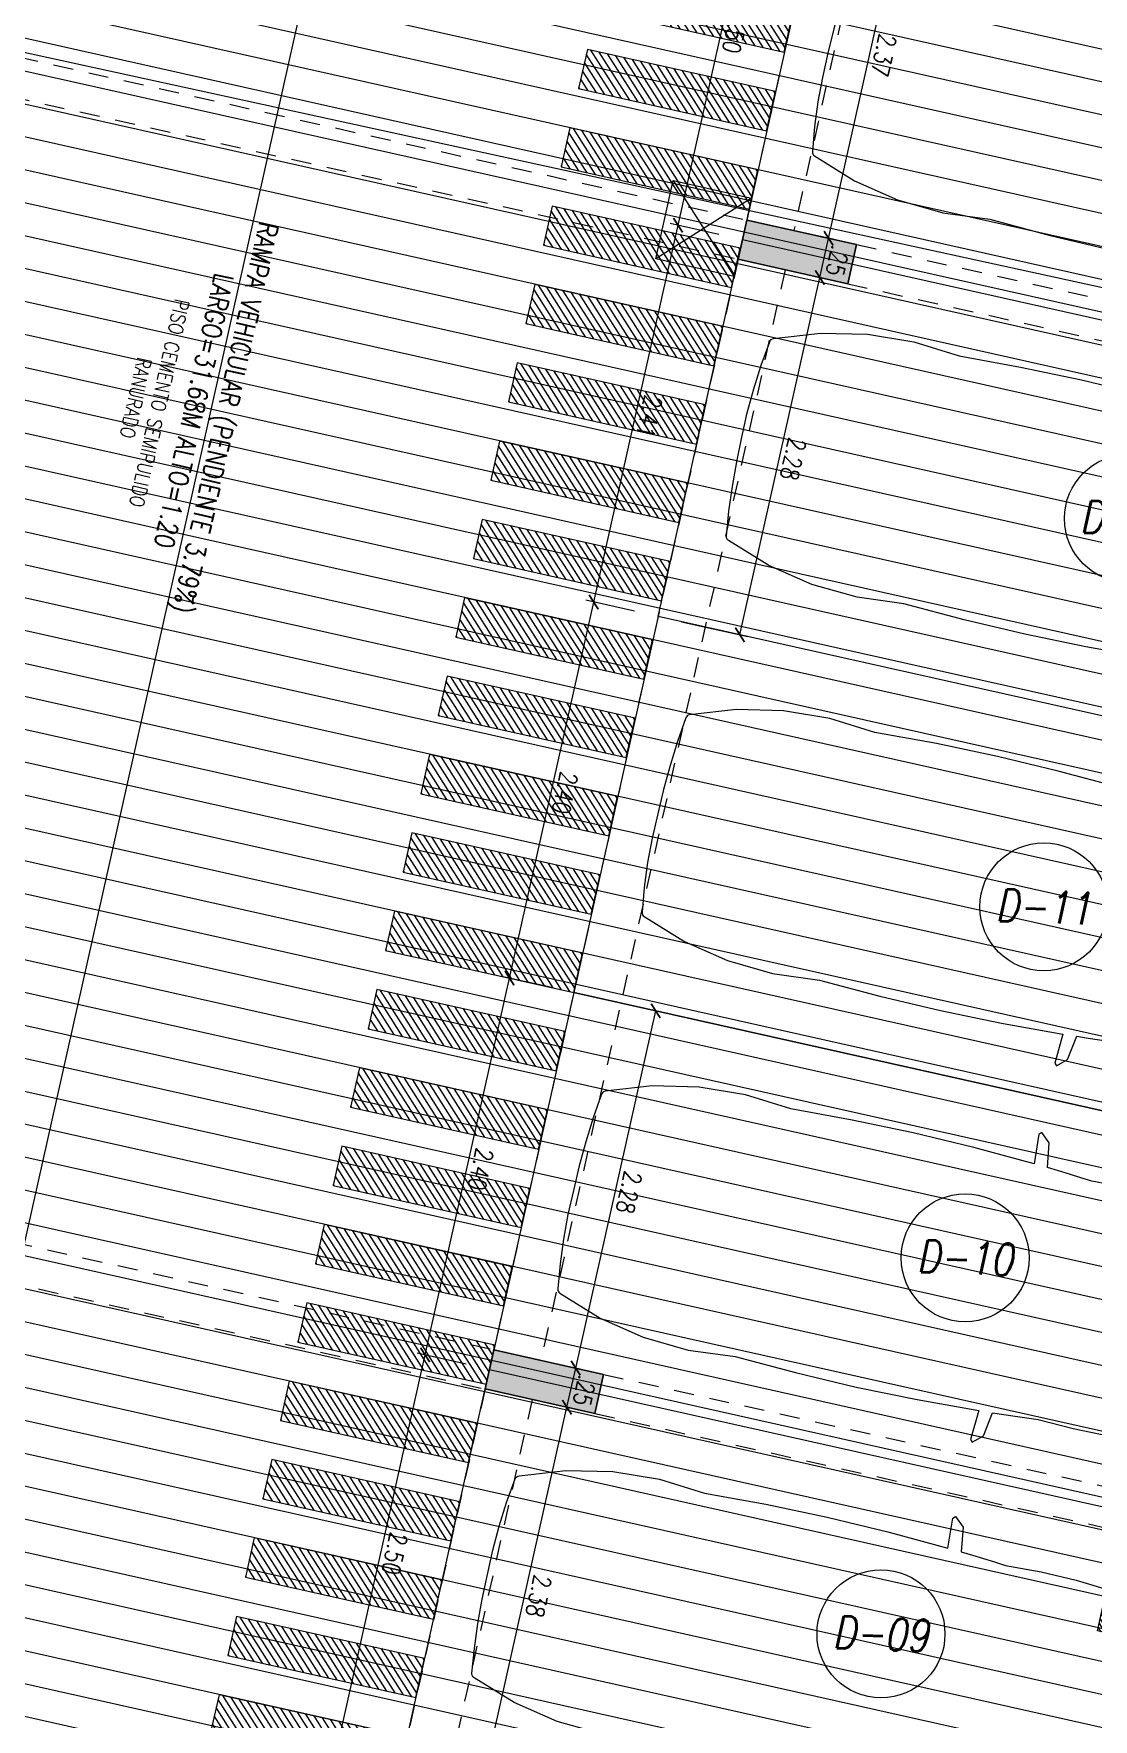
# Model space of a CAD drawing. Header units: millimetres. Extents: x 2471 to 2909, y 1327 to 1568.
# Drawn here: x 2599.49 to 2606.09, y 1439.61 to 1450.11 of the extents above; entities that cross this region are included whole.
import ezdxf
from ezdxf.enums import TextEntityAlignment as Align
from ezdxf.xclip import XClip

# ---------------------------------------------------------------- set-up
doc = ezdxf.new("R2010")
doc.units = ezdxf.units.MM
doc.header["$XCLIPFRAME"] = 2
doc.set_wipeout_variables(frame=1)
doc.linetypes.add('ACAD_ISO07W100', pattern=[3, 0, -3])
doc.linetypes.add('HIDDEN2', pattern=[0.1875, 0.125, -0.0625])
doc.layers.get('0').update_dxf_attribs({"color": 251, "lineweight": 9})
doc.layers.get('DEFPOINTS').update_dxf_attribs({"color": 251, "lineweight": 9})
for name, color, linetype, lineweight in [('000 SOS 911 TEXTOS ACI', 7, 'Continuous', 9), ('01', 251, 'Continuous', 13), ('A-COTAS INT', 251, 'Continuous', 13), ('A-EST PLACAS', 251, 'Continuous', 13), ('A-ESTRUCTURA-HATCH', 251, 'Continuous', 13), ('A-ESTRUCTURA-VIGAS', 251, 'HIDDEN2', 13), ('A-HATCH', 251, 'Continuous', 13), ('A-MOBILIARIO', 251, 'Continuous', 13), ('A-MUROS', 251, 'Continuous', 13), ('A-TEXTO-ACABADO PISO', 251, 'Continuous', 13), ('A_30_DispositivosElect', 251, 'Continuous', 13), ('A_30_TableroElect', 251, 'Continuous', 13), ('A_50_TextoAmbiente', 251, 'Continuous', 13), ('A_50_TextoIndicaciones', 251, 'Continuous', 13), ('A_50_TextoTitulos', 251, 'Continuous', 13), ('CIRCULACION PEATONAL', 251, 'Continuous', 13), ('Cotas', 251, 'Continuous', 13)]:
    doc.layers.add(name, color=color, linetype=linetype, lineweight=lineweight)
doc.styles.add('R80-200', font='romans.shx', dxfattribs={"width": 0.8, "oblique": 10, "height": 0.2})
doc.styles.add('ROMANS', font='romans.shx', dxfattribs={"width": 0.8})
doc.dimstyles.new('COTA-75-I', dxfattribs={"dimtxt": 0.11, "dimasz": 0.075, "dimexe": 0.05, "dimexo": 0.15, "dimgap": 0.03, "dimtad": 1, "dimzin": 4, "dimdsep": 46, "dimtxsty": 'ROMANS', "dimblk": 'ARCHTICK', "dimcen": 0.09, "dimclrd": 7, "dimclre": 7, "dimclrt": 2, "dimadec": 0, "dimazin": 0, "dimtfac": 1.2, "dimtix": 1, "dimtmove": 2, "dimatfit": 3, "dimfxl": 0.05, "dimtolj": 1, "dimtzin": 4, "dimarcsym": 0})
pattern_1 = [(135, (197.33794, 7.665617), (-0.0141421356, -0.0141421356), [])]
pattern_2 = [(135, (197.28794, 7.665617), (-0.0141421356, -0.0141421356), [])]
pattern_3 = [(135, (197.29044, 7.665617), (-0.0141421356, -0.0141421356), [])]

# ---------------------------------------------------------------- blocks, each defined once
blk = doc.blocks.new('EST P2')
at = {"layer": 'A-ESTRUCTURA-HATCH'}
h = blk.add_hatch(dxfattribs=at)
h.set_pattern_fill('ANSI31', color=256, scale=0.02)
h.set_pattern_definition([(45, (-226392.07709, -8188163.05961), (-0.04490128060535, 0.04490128060535), [])])
h.paths.add_polyline_path([(-3.61, 5.05), (-3.61, 4.85), (-44.785, 4.85), (-44.785, -0.15), (-46.99, -0.15), (-46.99, -11.15), (-3.61, -11.15), (-3.61, -11.4), (-47.24, -11.4), (-47.24, 0.15), (-45.035, 0.15), (-45.035, 5.05)])
h.paths.add_polyline_path([(5.876, 4.85), (5.876, 5.05), (35.53, 5.05), (35.53, 4.85)])
h.paths.add_polyline_path([(35.58, -11.15), (71.88, -11.15), (71.88, -11.4), (35.58, -11.4)])
h.paths.add_polyline_path([(-3.56, -11.15), (35.53, -11.15), (35.53, -11.4), (-3.56, -11.4)])
edge = h.paths.add_edge_path()
edge.add_arc((63.301, -0.15), 9.7, 360, 540)
edge.add_line((53.601, -0.15), (53.801, -0.15))
edge.add_arc((63.301, -0.15), 9.5, 0, 180, ccw=False)
edge.add_line((72.801, -0.15), (73.001, -0.15))
h.paths.add_polyline_path([(47.915, 5.05), (35.58, 5.05), (35.58, 4.85), (47.915, 4.85)])
edge = h.paths.add_edge_path()
edge.add_arc((63.301, -0.15), 3.3, 0.0011, 49.9945)
edge.add_line((65.422, 2.378), (65.422, -0.15))
edge.add_line((65.422, -0.15), (65.272, -0.15))
edge.add_line((65.272, -0.15), (65.272, 2.496))
edge.add_arc((63.301, -0.15), 3.3, 53.3155, 179.9999)
edge.add_line((60.001, -0.15), (59.801, -0.15))
edge.add_arc((63.301, -0.15), 3.5, 0.001, 179.9999, ccw=False)
edge.add_line((66.801, -0.15), (66.601, -0.15))
edge.add_line((66.601, -0.15), (66.601, -0.15))
h.paths.add_polyline_path([(51.865, 4.85), (53.376, 4.85), (53.376, 5.05), (51.865, 5.05)])
h = blk.add_hatch(color=256, dxfattribs=at)
h.dxf.hatch_style = 1
h.paths.add_polyline_path([(1.925, -0.151), (-0.175, -0.151), (-0.175, 4.85), (-3.56, 4.85), (-3.56, 5.05), (3.775, 5.05), (3.775, 3.2), (3.625, 3.2), (3.625, 4.85), (-0.025, 4.85), (-0.025, 2.2), (3.775, 2.2), (3.775, 2.05), (-0.025, 2.05), (-0.025, 0), (1.925, 0)])
h.paths.add_polyline_path([(51.865, 5.05), (47.915, 5.05), (47.915, -0.15), (50.25, -0.15), (50.25, 0), (48.065, 0), (48.065, 2.05), (50.015, 2.05), (50.015, 2.2), (48.065, 2.2), (48.065, 4.85), (51.715, 4.85), (51.715, 1.9), (51.865, 1.9)])
h.paths.add_polyline_path([(71.63, -6.15), (71.88, -6.15), (71.88, -6.85), (71.63, -6.85)])
h.paths.add_polyline_path([(64.42, -6.15), (64.67, -6.15), (64.67, -6.85), (64.42, -6.85)])
h.paths.add_polyline_path([(57.21, -6.15), (57.46, -6.15), (57.46, -6.85), (57.21, -6.85)])
h.paths.add_polyline_path([(50, -6.15), (50.25, -6.15), (50.25, -6.85), (50, -6.85)])
h.paths.add_polyline_path([(42.79, -6.15), (43.04, -6.15), (43.04, -6.85), (42.79, -6.85)])
h.paths.add_polyline_path([(42.79, 0.55), (43.04, 0.55), (43.04, -0.15), (42.79, -0.15)])
h.paths.add_polyline_path([(35.58, -6.15), (35.83, -6.15), (35.83, -6.85), (35.58, -6.85)])
h.paths.add_polyline_path([(35.58, 0.55), (35.83, 0.55), (35.83, -0.15), (35.58, -0.15)])
h.paths.add_polyline_path([(35.28, -6.15), (35.53, -6.15), (35.53, -6.85), (35.28, -6.85)])
h.paths.add_polyline_path([(35.28, 0.55), (35.53, 0.55), (35.53, -0.15), (35.28, -0.15)])
h.paths.add_polyline_path([(30.28, -6.15), (30.53, -6.15), (30.53, -6.85), (30.28, -6.85)])
h.paths.add_polyline_path([(30.28, 0.55), (30.53, 0.55), (30.53, -0.15), (30.28, -0.15)])
h.paths.add_polyline_path([(23.07, -6.15), (23.32, -6.15), (23.32, -6.85), (23.07, -6.85)])
h.paths.add_polyline_path([(23.07, 0.55), (23.32, 0.55), (23.32, -0.15), (23.07, -0.15)])
h.paths.add_polyline_path([(18.07, -6.15), (18.32, -6.15), (18.32, -6.85), (18.07, -6.85)])
h.paths.add_polyline_path([(18.07, 0.55), (18.32, 0.55), (18.32, -0.15), (18.07, -0.15)])
h.paths.add_polyline_path([(10.86, -6.15), (11.11, -6.15), (11.11, -6.85), (10.86, -6.85)])
h.paths.add_polyline_path([(10.86, 0.55), (11.11, 0.55), (11.11, -0.15), (10.86, -0.15)])
h.paths.add_polyline_path([(3.65, -6.15), (3.9, -6.15), (3.9, -6.85), (3.65, -6.85)])
h.paths.add_polyline_path([(3.626, 0.55), (3.9, 0.55), (3.9, -0.15), (3.626, -0.15)])
h.paths.add_polyline_path([(-3.56, -6.15), (-3.31, -6.15), (-3.31, -6.85), (-3.56, -6.85)])
h.paths.add_polyline_path([(-3.56, 0.55), (-3.31, 0.55), (-3.31, -0.15), (-3.56, -0.15)])
h.paths.add_polyline_path([(-3.86, -6.15), (-3.61, -6.15), (-3.61, -6.85), (-3.86, -6.85)])
h.paths.add_polyline_path([(-3.86, 0.55), (-3.61, 0.55), (-3.61, -0.15), (-3.86, -0.15)])
h.paths.add_polyline_path([(-11.07, -6.15), (-10.82, -6.15), (-10.82, -6.85), (-11.07, -6.85)])
h.paths.add_polyline_path([(-11.07, 0.55), (-10.82, 0.55), (-10.82, -0.15), (-11.07, -0.15)])
h.paths.add_polyline_path([(-18.28, -6.15), (-18.03, -6.15), (-18.03, -6.85), (-18.28, -6.85)])
h.paths.add_polyline_path([(-18.28, 0.55), (-18.03, 0.55), (-18.03, -0.15), (-18.28, -0.15)])
h.paths.add_polyline_path([(-25.49, -6.15), (-25.24, -6.15), (-25.24, -6.85), (-25.49, -6.85)])
h.paths.add_polyline_path([(-25.49, 0.55), (-25.24, 0.55), (-25.24, -0.15), (-25.49, -0.15)])
h.paths.add_polyline_path([(-32.7, -6.15), (-32.45, -6.15), (-32.45, -6.85), (-32.7, -6.85)])
h.paths.add_polyline_path([(-32.7, 0.55), (-32.45, 0.55), (-32.45, -0.15), (-32.7, -0.15)])
h.paths.add_polyline_path([(-39.91, -6.15), (-39.66, -6.15), (-39.66, -6.85), (-39.91, -6.85)])
h.paths.add_polyline_path([(-39.91, 0.55), (-39.66, 0.55), (-39.66, -0.15), (-39.91, -0.15)])
at = {"layer": 'A-EST PLACAS'}
for points in [[(23.07, 0.55), (23.32, 0.55), (23.32, -0.15), (23.07, -0.15)], [(30.28, 0.55), (30.53, 0.55), (30.53, -0.15), (30.28, -0.15)]]:
    blk.add_lwpolyline(points, close=True, dxfattribs=at)
at = {"layer": 'A-ESTRUCTURA-VIGAS'}
for points in [[(23.07, 0.55), (23.07, 4.85)], [(23.32, 0.55), (23.32, 4.85)], [(30.28, 0.55), (30.28, 4.85)], [(30.53, 0.55), (30.53, 4.85)], [(18.32, 0.15), (23.07, 0.15)], [(23.32, 0.15), (30.28, 0.15)], [(30.53, 0.15), (35.28, 0.15)], [(18.32, -0.15), (23.07, -0.15)], [(23.07, -6.15), (23.07, -0.15)], [(23.32, -6.15), (23.32, -0.15)], [(23.32, -0.15), (30.28, -0.15)], [(30.28, -6.15), (30.28, -0.15)], [(30.53, -6.15), (30.53, -0.15)], [(30.53, -0.15), (35.28, -0.15)]]:
    blk.add_lwpolyline(points, dxfattribs=at)
blk = doc.blocks.new('*U849')
at = {"ltscale": 0.5}
h = blk.add_hatch(dxfattribs=at)
h.set_pattern_fill('_USER', color=41, scale=0.02, angle=135, style=0, pattern_type=0)
h.set_pattern_definition(pattern_1)
h.paths.add_polyline_path([(0.35, 4.05), (0.763, 4.05), (0.763, 4.2), (0.35, 4.2)])
edge = h.paths.add_edge_path(flags=17)
edge.add_line((0.35, 4.097), (0.763, 4.097))
h = blk.add_hatch(dxfattribs=at)
h.set_pattern_fill('_USER', color=41, scale=0.02, angle=135, style=0, pattern_type=0)
h.set_pattern_definition(pattern_1)
h.paths.add_polyline_path([(2.15, 4.05), (1.737, 4.05), (1.737, 4.2), (2.15, 4.2)])
edge = h.paths.add_edge_path(flags=17)
edge.add_line((2.15, 4.097), (1.737, 4.097))
at = {"color": 7, "ltscale": 0.5}
for p, q in [((0.35, 4.097), (0.763, 4.097)), ((2.15, 4.097), (1.737, 4.097))]:
    blk.add_line(p, q, dxfattribs=at)
at = {"ltscale": 0.5}
blk.add_lwpolyline([(0, 0), (2.5, 0), (2.5, 5), (0, 5)], close=True, dxfattribs=at)
at = {"color": 7, "ltscale": 0.5}
blk.add_lwpolyline([(2.038, 3.029), (2.225, 3.018), (2.239, 3.033), (2.186, 3.092), (2.032, 3.115, 0.005253), (2.011, 3.403, 0.053235), (1.973, 4.298), (1.96, 4.424), (1.941, 4.525), (1.936, 4.535, 0.218656), (1.917, 4.551), (1.456, 4.68), (1.452, 4.708, 0.091554), (1.25, 4.734, 0.09162), (1.048, 4.709), (1.044, 4.682), (0.583, 4.552, 0.218656), (0.564, 4.536), (0.559, 4.527), (0.54, 4.425), (0.527, 4.3, 0.053235), (0.489, 3.404, 0.005253), (0.468, 3.116), (0.314, 3.093), (0.261, 3.034), (0.275, 3.019), (0.462, 3.03, 0.028265), (0.46, 1.476, 0.139924), (0.605, 0.325, 0.272148), (0.629, 0.306, 0.035353), (1.25, 0.266, 0.045639), (1.869, 0.305, 0.272148), (1.893, 0.324, 0.139889), (2.04, 1.475, 0.028265)], format="xyb", close=True, dxfattribs=at)
for points in [[(0.35, 4.2), (0.35, 4.05), (0.763, 4.05), (0.763, 4.2)], [(1.737, 4.2), (1.737, 4.05), (2.15, 4.05), (2.15, 4.2)]]:
    blk.add_lwpolyline(points, close=True, dxfattribs=at)
blk = doc.blocks.new('*U846')
at = {"ltscale": 0.5}
h = blk.add_hatch(dxfattribs=at)
h.set_pattern_fill('_USER', color=41, scale=0.02, angle=135, style=0, pattern_type=0)
h.set_pattern_definition(pattern_2)
h.paths.add_polyline_path([(0.3, 4.05), (0.713, 4.05), (0.713, 4.2), (0.3, 4.2)])
edge = h.paths.add_edge_path(flags=17)
edge.add_line((0.3, 4.097), (0.713, 4.097))
h = blk.add_hatch(dxfattribs=at)
h.set_pattern_fill('_USER', color=41, scale=0.02, angle=135, style=0, pattern_type=0)
h.set_pattern_definition(pattern_2)
h.paths.add_polyline_path([(2.1, 4.05), (1.687, 4.05), (1.687, 4.2), (2.1, 4.2)])
edge = h.paths.add_edge_path(flags=17)
edge.add_line((2.1, 4.097), (1.687, 4.097))
at = {"color": 7, "ltscale": 0.5}
for p, q in [((0.3, 4.097), (0.713, 4.097)), ((2.1, 4.097), (1.687, 4.097))]:
    blk.add_line(p, q, dxfattribs=at)
at = {"ltscale": 0.5}
blk.add_lwpolyline([(0, 0), (2.4, 0), (2.4, 5), (0, 5)], close=True, dxfattribs=at)
at = {"color": 7, "ltscale": 0.5}
blk.add_lwpolyline([(1.988, 3.029), (2.175, 3.018), (2.189, 3.033), (2.136, 3.092), (1.982, 3.115, 0.005253), (1.961, 3.403, 0.053235), (1.923, 4.298), (1.91, 4.424), (1.891, 4.525), (1.886, 4.535, 0.218656), (1.867, 4.551), (1.406, 4.68), (1.402, 4.708, 0.091554), (1.2, 4.734, 0.09162), (0.998, 4.709), (0.994, 4.682), (0.533, 4.552, 0.218656), (0.514, 4.536), (0.509, 4.527), (0.49, 4.425), (0.477, 4.3, 0.053235), (0.439, 3.404, 0.005253), (0.418, 3.116), (0.264, 3.093), (0.211, 3.034), (0.225, 3.019), (0.412, 3.03, 0.028265), (0.41, 1.476, 0.139924), (0.555, 0.325, 0.272148), (0.579, 0.306, 0.035353), (1.2, 0.266, 0.045639), (1.819, 0.305, 0.272148), (1.843, 0.324, 0.139889), (1.99, 1.475, 0.028265)], format="xyb", close=True, dxfattribs=at)
for points in [[(0.3, 4.2), (0.3, 4.05), (0.713, 4.05), (0.713, 4.2)], [(1.687, 4.2), (1.687, 4.05), (2.1, 4.05), (2.1, 4.2)]]:
    blk.add_lwpolyline(points, close=True, dxfattribs=at)
blk = doc.blocks.new('*U847')
at = {"ltscale": 0.5}
h = blk.add_hatch(dxfattribs=at)
h.set_pattern_fill('_USER', color=41, scale=0.02, angle=135, style=0, pattern_type=0)
h.set_pattern_definition(pattern_3)
h.paths.add_polyline_path([(0.302, 4.05), (0.715, 4.05), (0.715, 4.2), (0.302, 4.2)])
edge = h.paths.add_edge_path(flags=17)
edge.add_line((0.302, 4.097), (0.715, 4.097))
h = blk.add_hatch(dxfattribs=at)
h.set_pattern_fill('_USER', color=41, scale=0.02, angle=135, style=0, pattern_type=0)
h.set_pattern_definition(pattern_3)
h.paths.add_polyline_path([(2.102, 4.05), (1.69, 4.05), (1.69, 4.2), (2.102, 4.2)])
edge = h.paths.add_edge_path(flags=17)
edge.add_line((2.102, 4.097), (1.69, 4.097))
at = {"color": 7, "ltscale": 0.5}
for p, q in [((0.302, 4.097), (0.715, 4.097)), ((2.102, 4.097), (1.69, 4.097))]:
    blk.add_line(p, q, dxfattribs=at)
at = {"ltscale": 0.5}
blk.add_lwpolyline([(0, 0), (2.405, 0), (2.405, 5), (0, 5)], close=True, dxfattribs=at)
at = {"color": 7, "ltscale": 0.5}
blk.add_lwpolyline([(1.99, 3.029), (2.177, 3.018), (2.191, 3.033), (2.138, 3.092), (1.985, 3.115, 0.005253), (1.963, 3.403, 0.053235), (1.925, 4.298), (1.912, 4.424), (1.893, 4.525), (1.889, 4.535, 0.218656), (1.87, 4.551), (1.408, 4.68), (1.405, 4.708, 0.091554), (1.203, 4.734, 0.09162), (1, 4.709), (0.997, 4.682), (0.535, 4.552, 0.218656), (0.516, 4.536), (0.512, 4.527), (0.493, 4.425), (0.48, 4.3, 0.053235), (0.442, 3.404, 0.005253), (0.42, 3.116), (0.267, 3.093), (0.214, 3.034), (0.228, 3.019), (0.415, 3.03, 0.028265), (0.412, 1.476, 0.139924), (0.557, 0.325, 0.272148), (0.581, 0.306, 0.035353), (1.203, 0.266, 0.045639), (1.822, 0.305, 0.272148), (1.846, 0.324, 0.139889), (1.993, 1.475, 0.028265)], format="xyb", close=True, dxfattribs=at)
for points in [[(0.302, 4.2), (0.302, 4.05), (0.715, 4.05), (0.715, 4.2)], [(1.69, 4.2), (1.69, 4.05), (2.102, 4.05), (2.102, 4.2)]]:
    blk.add_lwpolyline(points, close=True, dxfattribs=at)
blk = doc.blocks.new('*U264')
at = {"layer": 'CIRCULACION PEATONAL'}
h = blk.add_hatch(dxfattribs=at)
h.set_pattern_fill('ANSI31', color=256, scale=0.3)
h.set_pattern_definition([(45, (28.250368, 0), (-0.0265165, 0.0265165), [])])
h.paths.add_polyline_path([(28.547, 0.228), (28.297, 0.228), (28.297, -0.972), (28.547, -0.972)])
h = blk.add_hatch(dxfattribs=at)
h.set_pattern_fill('ANSI31', color=256, scale=0.3)
h.set_pattern_definition([(45, (28.750368, 0), (-0.0265165, 0.0265165), [])])
h.paths.add_polyline_path([(29.047, 0.228), (28.797, 0.228), (28.797, -0.972), (29.047, -0.972)])
h = blk.add_hatch(dxfattribs=at)
h.set_pattern_fill('ANSI31', color=256, scale=0.3)
h.set_pattern_definition([(45, (29.250368, 0), (-0.0265165, 0.0265165), [])])
h.paths.add_polyline_path([(29.547, 0.228), (29.297, 0.228), (29.297, -0.972), (29.547, -0.972)])
h = blk.add_hatch(dxfattribs=at)
h.set_pattern_fill('ANSI31', color=256, scale=0.3)
h.set_pattern_definition([(45, (29.750368, 0), (-0.0265165, 0.0265165), [])])
h.paths.add_polyline_path([(30.047, 0.228), (29.797, 0.228), (29.797, -0.972), (30.047, -0.972)])
h = blk.add_hatch(dxfattribs=at)
h.set_pattern_fill('ANSI31', color=256, scale=0.3)
h.set_pattern_definition([(45, (30.250368, 0), (-0.0265165, 0.0265165), [])])
h.paths.add_polyline_path([(30.547, 0.228), (30.297, 0.228), (30.297, -0.972), (30.547, -0.972)])
h = blk.add_hatch(dxfattribs=at)
h.set_pattern_fill('ANSI31', color=256, scale=0.3)
h.set_pattern_definition([(45, (30.750368, 0), (-0.0265165, 0.0265165), [])])
h.paths.add_polyline_path([(31.047, 0.228), (30.797, 0.228), (30.797, -0.972), (31.047, -0.972)])
h = blk.add_hatch(dxfattribs=at)
h.set_pattern_fill('ANSI31', color=256, scale=0.3)
h.set_pattern_definition([(45, (31.250368, 0), (-0.0265165, 0.0265165), [])])
h.paths.add_polyline_path([(31.547, 0.228), (31.297, 0.228), (31.297, -0.972), (31.547, -0.972)])
h = blk.add_hatch(dxfattribs=at)
h.set_pattern_fill('ANSI31', color=256, scale=0.3)
h.set_pattern_definition([(45, (31.750368, 0), (-0.0265165, 0.0265165), [])])
h.paths.add_polyline_path([(32.047, 0.228), (31.797, 0.228), (31.797, -0.972), (32.047, -0.972)])
h = blk.add_hatch(dxfattribs=at)
h.set_pattern_fill('ANSI31', color=256, scale=0.3)
h.set_pattern_definition([(45, (32.250368, 0), (-0.0265165, 0.0265165), [])])
h.paths.add_polyline_path([(32.547, 0.228), (32.297, 0.228), (32.297, -0.972), (32.547, -0.972)])
h = blk.add_hatch(dxfattribs=at)
h.set_pattern_fill('ANSI31', color=256, scale=0.3)
h.set_pattern_definition([(45, (32.750368, 0), (-0.0265165, 0.0265165), [])])
h.paths.add_polyline_path([(33.047, 0.228), (32.797, 0.228), (32.797, -0.972), (33.047, -0.972)])
h = blk.add_hatch(dxfattribs=at)
h.set_pattern_fill('ANSI31', color=256, scale=0.3)
h.set_pattern_definition([(45, (33.250368, 0), (-0.0265165, 0.0265165), [])])
h.paths.add_polyline_path([(33.547, 0.228), (33.297, 0.228), (33.297, -0.972), (33.547, -0.972)])
h = blk.add_hatch(dxfattribs=at)
h.set_pattern_fill('ANSI31', color=256, scale=0.3)
h.set_pattern_definition([(45, (33.750368, 0), (-0.0265165, 0.0265165), [])])
h.paths.add_polyline_path([(34.047, 0.228), (33.797, 0.228), (33.797, -0.972), (34.047, -0.972)])
h = blk.add_hatch(dxfattribs=at)
h.set_pattern_fill('ANSI31', color=256, scale=0.3)
h.set_pattern_definition([(45, (34.250368, 0), (-0.0265165, 0.0265165), [])])
h.paths.add_polyline_path([(34.547, 0.228), (34.297, 0.228), (34.297, -0.972), (34.547, -0.972)])
h = blk.add_hatch(dxfattribs=at)
h.set_pattern_fill('ANSI31', color=256, scale=0.3)
h.set_pattern_definition([(45, (34.750368, 0), (-0.0265165, 0.0265165), [])])
h.paths.add_polyline_path([(35.047, 0.228), (34.797, 0.228), (34.797, -0.972), (35.047, -0.972)])
h = blk.add_hatch(dxfattribs=at)
h.set_pattern_fill('ANSI31', color=256, scale=0.3)
h.set_pattern_definition([(45, (35.250368, 0), (-0.0265165, 0.0265165), [])])
h.paths.add_polyline_path([(35.547, 0.228), (35.297, 0.228), (35.297, -0.972), (35.547, -0.972)])
h = blk.add_hatch(dxfattribs=at)
h.set_pattern_fill('ANSI31', color=256, scale=0.3)
h.set_pattern_definition([(45, (35.750368, 0), (-0.0265165, 0.0265165), [])])
h.paths.add_polyline_path([(36.047, 0.228), (35.797, 0.228), (35.797, -0.972), (36.047, -0.972)])
h = blk.add_hatch(dxfattribs=at)
h.set_pattern_fill('ANSI31', color=256, scale=0.3)
h.set_pattern_definition([(45, (36.250368, 0), (-0.0265165, 0.0265165), [])])
h.paths.add_polyline_path([(36.547, 0.228), (36.297, 0.228), (36.297, -0.972), (36.547, -0.972)])
h = blk.add_hatch(dxfattribs=at)
h.set_pattern_fill('ANSI31', color=256, scale=0.3)
h.set_pattern_definition([(45, (36.750368, 0), (-0.0265165, 0.0265165), [])])
h.paths.add_polyline_path([(37.047, 0.228), (36.797, 0.228), (36.797, -0.972), (37.047, -0.972)])
h = blk.add_hatch(dxfattribs=at)
h.set_pattern_fill('ANSI31', color=256, scale=0.3)
h.set_pattern_definition([(45, (37.250368, 0), (-0.0265165, 0.0265165), [])])
h.paths.add_polyline_path([(37.547, 0.228), (37.297, 0.228), (37.297, -0.972), (37.547, -0.972)])
h = blk.add_hatch(dxfattribs=at)
h.set_pattern_fill('ANSI31', color=256, scale=0.3)
h.set_pattern_definition([(45, (37.750368, 0), (-0.0265165, 0.0265165), [])])
h.paths.add_polyline_path([(38.047, 0.228), (37.797, 0.228), (37.797, -0.972), (38.047, -0.972)])
h = blk.add_hatch(dxfattribs=at)
h.set_pattern_fill('ANSI31', color=256, scale=0.3)
h.set_pattern_definition([(45, (38.250368, 0), (-0.0265165, 0.0265165), [])])
h.paths.add_polyline_path([(38.547, 0.228), (38.297, 0.228), (38.297, -0.972), (38.547, -0.972)])
h = blk.add_hatch(dxfattribs=at)
h.set_pattern_fill('ANSI31', color=256, scale=0.3)
h.set_pattern_definition([(45, (38.750368, 0), (-0.0265165, 0.0265165), [])])
h.paths.add_polyline_path([(39.047, 0.228), (38.797, 0.228), (38.797, -0.972), (39.047, -0.972)])
h = blk.add_hatch(dxfattribs=at)
h.set_pattern_fill('ANSI31', color=256, scale=0.3)
h.set_pattern_definition([(45, (39.250368, 0), (-0.0265165, 0.0265165), [])])
h.paths.add_polyline_path([(39.547, 0.228), (39.297, 0.228), (39.297, -0.972), (39.547, -0.972)])
for points in [[(28.297, -0.972), (28.547, -0.972), (28.547, 0.228), (28.297, 0.228)], [(28.797, -0.972), (29.047, -0.972), (29.047, 0.228), (28.797, 0.228)], [(29.297, -0.972), (29.547, -0.972), (29.547, 0.228), (29.297, 0.228)], [(29.797, -0.972), (30.047, -0.972), (30.047, 0.228), (29.797, 0.228)], [(30.297, -0.972), (30.547, -0.972), (30.547, 0.228), (30.297, 0.228)], [(30.797, -0.972), (31.047, -0.972), (31.047, 0.228), (30.797, 0.228)], [(31.297, -0.972), (31.547, -0.972), (31.547, 0.228), (31.297, 0.228)], [(31.797, -0.972), (32.047, -0.972), (32.047, 0.228), (31.797, 0.228)], [(32.297, -0.972), (32.547, -0.972), (32.547, 0.228), (32.297, 0.228)], [(32.797, -0.972), (33.047, -0.972), (33.047, 0.228), (32.797, 0.228)], [(33.297, -0.972), (33.547, -0.972), (33.547, 0.228), (33.297, 0.228)], [(33.797, -0.972), (34.047, -0.972), (34.047, 0.228), (33.797, 0.228)], [(34.297, -0.972), (34.547, -0.972), (34.547, 0.228), (34.297, 0.228)], [(34.797, -0.972), (35.047, -0.972), (35.047, 0.228), (34.797, 0.228)], [(35.297, -0.972), (35.547, -0.972), (35.547, 0.228), (35.297, 0.228)], [(35.797, -0.972), (36.047, -0.972), (36.047, 0.228), (35.797, 0.228)], [(36.297, -0.972), (36.547, -0.972), (36.547, 0.228), (36.297, 0.228)], [(36.797, -0.972), (37.047, -0.972), (37.047, 0.228), (36.797, 0.228)], [(37.297, -0.972), (37.547, -0.972), (37.547, 0.228), (37.297, 0.228)], [(37.797, -0.972), (38.047, -0.972), (38.047, 0.228), (37.797, 0.228)], [(38.297, -0.972), (38.547, -0.972), (38.547, 0.228), (38.297, 0.228)], [(38.797, -0.972), (39.047, -0.972), (39.047, 0.228), (38.797, 0.228)], [(39.297, -0.972), (39.547, -0.972), (39.547, 0.228), (39.297, 0.228)]]:
    blk.add_lwpolyline(points, close=True, dxfattribs=at)
blk = doc.blocks.new('_ArchTick')
at = {"color": 0, "linetype": 'ByBlock', "const_width": 0.15}
blk.add_lwpolyline([(-0.5, -0.5), (0.5, 0.5)], dxfattribs=at)
blk = doc.blocks.new('*D652')
at = {"layer": 'Cotas', "color": 7, "lineweight": -2, "transparency": 16777216}
for p, q in [((57.491, 13.332), (57.491, 13.021)), ((59.991, 13.332), (59.991, 13.021)), ((59.991, 13.071), (57.491, 13.071))]:
    blk.add_line(p, q, dxfattribs=at)
at = {"layer": 'DEFPOINTS', "color": 0, "transparency": 16777216}
for p in [(57.491, 13.482), (59.991, 13.482), (57.491, 13.071)]:
    blk.add_point(p, dxfattribs=at)
at = {"layer": 'Cotas', "color": 7, "lineweight": -2, "transparency": 16777216, "xscale": 0.075, "yscale": 0.075, "zscale": 0.075, "rotation": 180}
blk.add_blockref('_ArchTick', (57.491, 13.071), dxfattribs=at)
at = {"layer": 'Cotas', "color": 7, "lineweight": -2, "transparency": 16777216, "xscale": 0.075, "yscale": 0.075, "zscale": 0.075}
blk.add_blockref('_ArchTick', (59.991, 13.071), dxfattribs=at)
at = {"layer": 'Cotas', "color": 2, "transparency": 16777216, "insert": (58.741, 13.156), "char_height": 0.11, "attachment_point": 5, "style": 'ROMANS'}
blk.add_mtext('\\A1;2.50', dxfattribs=at)
blk = doc.blocks.new('*D653')
at = {"layer": 'Cotas', "color": 7, "lineweight": -2, "transparency": 16777216}
for p, q in [((55.086, 13.332), (55.086, 13.021)), ((57.491, 13.332), (57.491, 13.021)), ((57.491, 13.071), (55.086, 13.071))]:
    blk.add_line(p, q, dxfattribs=at)
at = {"layer": 'DEFPOINTS', "color": 0, "transparency": 16777216}
for p in [(55.086, 13.482), (57.491, 13.482), (55.086, 13.071)]:
    blk.add_point(p, dxfattribs=at)
at = {"layer": 'Cotas', "color": 7, "lineweight": -2, "transparency": 16777216, "xscale": 0.075, "yscale": 0.075, "zscale": 0.075, "rotation": 180}
blk.add_blockref('_ArchTick', (55.086, 13.071), dxfattribs=at)
at = {"layer": 'Cotas', "color": 7, "lineweight": -2, "transparency": 16777216, "xscale": 0.075, "yscale": 0.075, "zscale": 0.075}
blk.add_blockref('_ArchTick', (57.491, 13.071), dxfattribs=at)
at = {"layer": 'Cotas', "color": 2, "transparency": 16777216, "insert": (56.288, 13.156), "char_height": 0.11, "attachment_point": 5, "style": 'ROMANS'}
blk.add_mtext('\\A1;2.40', dxfattribs=at)
blk = doc.blocks.new('*D654')
at = {"layer": 'Cotas', "color": 7, "lineweight": -2, "transparency": 16777216}
for p, q in [((52.686, 13.332), (52.686, 13.021)), ((55.086, 13.332), (55.086, 13.021)), ((55.086, 13.071), (52.686, 13.071))]:
    blk.add_line(p, q, dxfattribs=at)
at = {"layer": 'DEFPOINTS', "color": 0, "transparency": 16777216}
for p in [(52.686, 13.482), (55.086, 13.482), (52.686, 13.071)]:
    blk.add_point(p, dxfattribs=at)
at = {"layer": 'Cotas', "color": 7, "lineweight": -2, "transparency": 16777216, "xscale": 0.075, "yscale": 0.075, "zscale": 0.075, "rotation": 180}
blk.add_blockref('_ArchTick', (52.686, 13.071), dxfattribs=at)
at = {"layer": 'Cotas', "color": 7, "lineweight": -2, "transparency": 16777216, "xscale": 0.075, "yscale": 0.075, "zscale": 0.075}
blk.add_blockref('_ArchTick', (55.086, 13.071), dxfattribs=at)
at = {"layer": 'Cotas', "color": 2, "transparency": 16777216, "insert": (53.886, 13.156), "char_height": 0.11, "attachment_point": 5, "style": 'ROMANS'}
blk.add_mtext('\\A1;2.40', dxfattribs=at)
blk = doc.blocks.new('*D655')
at = {"layer": 'Cotas', "color": 7, "lineweight": -2, "transparency": 16777216}
for p, q in [((50.281, 13.332), (50.281, 13.021)), ((52.686, 13.332), (52.686, 13.021)), ((52.686, 13.071), (50.281, 13.071))]:
    blk.add_line(p, q, dxfattribs=at)
at = {"layer": 'DEFPOINTS', "color": 0, "transparency": 16777216}
for p in [(50.281, 13.482), (52.686, 13.482), (50.281, 13.071)]:
    blk.add_point(p, dxfattribs=at)
at = {"layer": 'Cotas', "color": 7, "lineweight": -2, "transparency": 16777216, "xscale": 0.075, "yscale": 0.075, "zscale": 0.075, "rotation": 180}
blk.add_blockref('_ArchTick', (50.281, 13.071), dxfattribs=at)
at = {"layer": 'Cotas', "color": 7, "lineweight": -2, "transparency": 16777216, "xscale": 0.075, "yscale": 0.075, "zscale": 0.075}
blk.add_blockref('_ArchTick', (52.686, 13.071), dxfattribs=at)
at = {"layer": 'Cotas', "color": 2, "transparency": 16777216, "insert": (51.483, 13.156), "char_height": 0.11, "attachment_point": 5, "style": 'ROMANS'}
blk.add_mtext('\\A1;2.41', dxfattribs=at)
blk = doc.blocks.new('*D656')
at = {"layer": 'Cotas', "color": 7, "lineweight": -2, "transparency": 16777216}
for p, q in [((47.781, 13.332), (47.781, 13.021)), ((50.281, 13.332), (50.281, 13.021)), ((50.281, 13.071), (47.781, 13.071))]:
    blk.add_line(p, q, dxfattribs=at)
at = {"layer": 'DEFPOINTS', "color": 0, "transparency": 16777216}
for p in [(47.781, 13.482), (50.281, 13.482), (47.781, 13.071)]:
    blk.add_point(p, dxfattribs=at)
at = {"layer": 'Cotas', "color": 7, "lineweight": -2, "transparency": 16777216, "xscale": 0.075, "yscale": 0.075, "zscale": 0.075, "rotation": 180}
blk.add_blockref('_ArchTick', (47.781, 13.071), dxfattribs=at)
at = {"layer": 'Cotas', "color": 7, "lineweight": -2, "transparency": 16777216, "xscale": 0.075, "yscale": 0.075, "zscale": 0.075}
blk.add_blockref('_ArchTick', (50.281, 13.071), dxfattribs=at)
at = {"layer": 'Cotas', "color": 2, "transparency": 16777216, "insert": (49.031, 13.156), "char_height": 0.11, "attachment_point": 5, "style": 'ROMANS'}
blk.add_mtext('\\A1;2.50', dxfattribs=at)
blk = doc.blocks.new('*D669')
at = {"layer": 'Cotas', "color": 7, "lineweight": -2, "transparency": 16777216}
for p, q in [((57.616, 14.032), (57.616, 13.954)), ((59.991, 14.004), (57.616, 14.004)), ((59.991, 13.632), (59.991, 14.054))]:
    blk.add_line(p, q, dxfattribs=at)
at = {"layer": 'DEFPOINTS', "color": 0, "transparency": 16777216}
for p in [(57.616, 14.182), (57.616, 14.004), (59.991, 13.482)]:
    blk.add_point(p, dxfattribs=at)
at = {"layer": 'Cotas', "color": 7, "lineweight": -2, "transparency": 16777216, "xscale": 0.075, "yscale": 0.075, "zscale": 0.075, "rotation": 180}
blk.add_blockref('_ArchTick', (57.616, 14.004), dxfattribs=at)
at = {"layer": 'Cotas', "color": 7, "lineweight": -2, "transparency": 16777216, "xscale": 0.075, "yscale": 0.075, "zscale": 0.075}
blk.add_blockref('_ArchTick', (59.991, 14.004), dxfattribs=at)
at = {"layer": 'Cotas', "color": 2, "transparency": 16777216, "insert": (58.803, 14.089), "char_height": 0.11, "attachment_point": 5, "style": 'ROMANS'}
blk.add_mtext('\\A1;2.38', dxfattribs=at)
blk = doc.blocks.new('*D670')
at = {"layer": 'Cotas', "color": 7, "lineweight": -2, "transparency": 16777216}
for p, q in [((57.366, 14.032), (57.366, 13.954)), ((57.616, 14.004), (57.366, 14.004)), ((57.616, 14.032), (57.616, 13.954))]:
    blk.add_line(p, q, dxfattribs=at)
at = {"layer": 'DEFPOINTS', "color": 0, "transparency": 16777216}
for p in [(57.366, 14.182), (57.616, 14.182), (57.366, 14.004)]:
    blk.add_point(p, dxfattribs=at)
at = {"layer": 'Cotas', "color": 7, "lineweight": -2, "transparency": 16777216, "xscale": 0.075, "yscale": 0.075, "zscale": 0.075, "rotation": 180}
blk.add_blockref('_ArchTick', (57.366, 14.004), dxfattribs=at)
at = {"layer": 'Cotas', "color": 7, "lineweight": -2, "transparency": 16777216, "xscale": 0.075, "yscale": 0.075, "zscale": 0.075}
blk.add_blockref('_ArchTick', (57.616, 14.004), dxfattribs=at)
at = {"layer": 'Cotas', "color": 2, "transparency": 16777216, "insert": (57.491, 14.089), "char_height": 0.11, "attachment_point": 5, "style": 'ROMANS'}
blk.add_mtext('\\A1;.25', dxfattribs=at)
blk = doc.blocks.new('*D671')
at = {"layer": 'Cotas', "color": 7, "lineweight": -2, "transparency": 16777216}
for p, q in [((55.086, 13.632), (55.086, 14.054)), ((57.366, 14.004), (55.086, 14.004)), ((57.366, 14.032), (57.366, 13.954))]:
    blk.add_line(p, q, dxfattribs=at)
at = {"layer": 'DEFPOINTS', "color": 0, "transparency": 16777216}
for p in [(57.366, 14.182), (55.086, 14.004), (55.086, 13.482)]:
    blk.add_point(p, dxfattribs=at)
at = {"layer": 'Cotas', "color": 7, "lineweight": -2, "transparency": 16777216, "xscale": 0.075, "yscale": 0.075, "zscale": 0.075, "rotation": 180}
blk.add_blockref('_ArchTick', (55.086, 14.004), dxfattribs=at)
at = {"layer": 'Cotas', "color": 7, "lineweight": -2, "transparency": 16777216, "xscale": 0.075, "yscale": 0.075, "zscale": 0.075}
blk.add_blockref('_ArchTick', (57.366, 14.004), dxfattribs=at)
at = {"layer": 'Cotas', "color": 2, "transparency": 16777216, "insert": (56.226, 14.089), "char_height": 0.11, "attachment_point": 5, "style": 'ROMANS'}
blk.add_mtext('\\A1;2.28', dxfattribs=at)
blk = doc.blocks.new('*D672')
at = {"layer": 'Cotas', "color": 7, "lineweight": -2, "transparency": 16777216}
for p, q in [((50.406, 14.032), (50.406, 13.954)), ((52.686, 14.004), (50.406, 14.004)), ((52.686, 13.632), (52.686, 14.054))]:
    blk.add_line(p, q, dxfattribs=at)
at = {"layer": 'DEFPOINTS', "color": 0, "transparency": 16777216}
for p in [(50.406, 14.182), (50.406, 14.004), (52.686, 13.482)]:
    blk.add_point(p, dxfattribs=at)
at = {"layer": 'Cotas', "color": 7, "lineweight": -2, "transparency": 16777216, "xscale": 0.075, "yscale": 0.075, "zscale": 0.075, "rotation": 180}
blk.add_blockref('_ArchTick', (50.406, 14.004), dxfattribs=at)
at = {"layer": 'Cotas', "color": 7, "lineweight": -2, "transparency": 16777216, "xscale": 0.075, "yscale": 0.075, "zscale": 0.075}
blk.add_blockref('_ArchTick', (52.686, 14.004), dxfattribs=at)
at = {"layer": 'Cotas', "color": 2, "transparency": 16777216, "insert": (51.546, 14.089), "char_height": 0.11, "attachment_point": 5, "style": 'ROMANS'}
blk.add_mtext('\\A1;2.28', dxfattribs=at)
blk = doc.blocks.new('*D673')
at = {"layer": 'Cotas', "color": 7, "lineweight": -2, "transparency": 16777216}
for p, q in [((50.156, 14.032), (50.156, 13.954)), ((50.406, 14.004), (50.156, 14.004)), ((50.406, 14.032), (50.406, 13.954))]:
    blk.add_line(p, q, dxfattribs=at)
at = {"layer": 'DEFPOINTS', "color": 0, "transparency": 16777216}
for p in [(50.156, 14.182), (50.406, 14.182), (50.156, 14.004)]:
    blk.add_point(p, dxfattribs=at)
at = {"layer": 'Cotas', "color": 7, "lineweight": -2, "transparency": 16777216, "xscale": 0.075, "yscale": 0.075, "zscale": 0.075, "rotation": 180}
blk.add_blockref('_ArchTick', (50.156, 14.004), dxfattribs=at)
at = {"layer": 'Cotas', "color": 7, "lineweight": -2, "transparency": 16777216, "xscale": 0.075, "yscale": 0.075, "zscale": 0.075}
blk.add_blockref('_ArchTick', (50.406, 14.004), dxfattribs=at)
at = {"layer": 'Cotas', "color": 2, "transparency": 16777216, "insert": (50.281, 14.089), "char_height": 0.11, "attachment_point": 5, "style": 'ROMANS'}
blk.add_mtext('\\A1;.25', dxfattribs=at)
blk = doc.blocks.new('*D674')
at = {"layer": 'Cotas', "color": 7, "lineweight": -2, "transparency": 16777216}
for p, q in [((47.781, 13.632), (47.781, 14.054)), ((50.156, 14.004), (47.781, 14.004)), ((50.156, 14.032), (50.156, 13.954))]:
    blk.add_line(p, q, dxfattribs=at)
at = {"layer": 'DEFPOINTS', "color": 0, "transparency": 16777216}
for p in [(50.156, 14.182), (47.781, 14.004), (47.781, 13.482)]:
    blk.add_point(p, dxfattribs=at)
at = {"layer": 'Cotas', "color": 7, "lineweight": -2, "transparency": 16777216, "xscale": 0.075, "yscale": 0.075, "zscale": 0.075, "rotation": 180}
blk.add_blockref('_ArchTick', (47.781, 14.004), dxfattribs=at)
at = {"layer": 'Cotas', "color": 7, "lineweight": -2, "transparency": 16777216, "xscale": 0.075, "yscale": 0.075, "zscale": 0.075}
blk.add_blockref('_ArchTick', (50.156, 14.004), dxfattribs=at)
at = {"layer": 'Cotas', "color": 2, "transparency": 16777216, "insert": (48.968, 14.089), "char_height": 0.11, "attachment_point": 5, "style": 'ROMANS'}
blk.add_mtext('\\A1;2.37', dxfattribs=at)
blk = doc.blocks.new('TEXTOSSS')
at = {"layer": 'A-TEXTO-ACABADO PISO', "insert": (-50.749, -41.777), "char_height": 0.09, "attachment_point": 2, "style": 'ROMANS'}
blk.add_mtext_dynamic_manual_height_columns('PISO CEMENTO SEMIPULIDO RANURADO', width=1.58631, gutter_width=12.5, heights=[0], dxfattribs=at)
at = {"layer": 'A_50_TextoAmbiente', "insert": (-50.75, -41.5), "char_height": 0.12, "width": 7.19157, "attachment_point": 5, "style": 'ROMANS'}
blk.add_mtext('RAMPA VEHICULAR (PENDIENTE 3.79%)\\PLARGO=31.68M ALTO=1.20 ', dxfattribs=at)
blk = doc.blocks.new('EJE')
at = {"linetype": 'Continuous'}
blk.add_circle((0, 0), 0.797, dxfattribs=at)
at = {"layer": 'A_50_TextoIndicaciones', "style": 'ROMANS'}
blk.add_attdef('EJE', text='', height=0.6, rotation=0, dxfattribs=at).set_placement((0.4, -0.45), align=Align.MIDDLE_CENTER)
blk = doc.blocks.new('CAJA CDA  125')
at = {"layer": 'A_30_DispositivosElect'}
for p, q in [((0.25, 0.5), (-0.25, 0)), ((-0.25, 0.5), (0.25, 0))]:
    blk.add_line(p, q, dxfattribs=at)
blk.add_lwpolyline([(-0.25, 0.5), (0.25, 0.5), (0.25, 0), (-0.25, 0)], close=True, dxfattribs=at)
blk = doc.blocks.new('IE_pozo de luz-27.03.2025')
at = {"layer": 'A_30_TableroElect', "rotation": 347.3832255222029}
blk.add_blockref('CAJA CDA  125', (-64.35, -57.59), dxfattribs=at)
blk = doc.blocks.new('A$C47ad906b')
at = {"color": 240, "true_color": 0xed1f24}
blk.add_wipeout([(-17.953, 13.782), (-20.158, 13.782), (-20.158, 2.232), (98.962, 2.231), (98.962, 7.232), (99.791, 7.232), (100.082, 13.482), (99.94, 15.138), (99.301, 17.296), (98.434, 18.891), (96.586, 20.938), (95.152, 21.928), (93.566, 22.644), (92.372, 22.975), (90.382, 23.182), (88.359, 22.968), (87.111, 22.613), (85.586, 21.913), (83.907, 20.704), (82.686, 19.386), (82.194, 18.682), (75.147, 18.682), (75.147, 19.132), (74.547, 19.132), (74.547, 18.682), (70.672, 18.682), (70.672, 19.132), (70.072, 19.132), (70.072, 18.682), (59.808, 18.682), (59.808, 19.531), (55.858, 19.531), (55.858, 18.682), (37.392, 18.682), (9.602, 18.682), (9.602, 19.131), (9.002, 19.131), (9.002, 18.682), (7.657, 18.682), (7.657, 19.532), (3.707, 19.532), (3.707, 18.682), (-19.193, 18.682), (-19.193, 18.482), (-17.953, 18.482)], dxfattribs=at)
at = {"layer": 'A-HATCH'}
h = blk.add_hatch(dxfattribs=at)
h.set_pattern_fill('_USER', color=256, scale=0.2, angle=90, pattern_type=0)
h.set_pattern_definition([(90, (70.12587, 10.48071), (-0.2, 7e-18), [])])
h.paths.add_polyline_path([(38.196, 18.482), (38.196, 2.482), (69.876, 2.482), (69.876, 18.482)])
blk.add_line((38.196, 10.482), (69.876, 10.482))
at = {"layer": 'A-MUROS'}
for points in [[(50.156, 13.482), (50.406, 13.482), (50.406, 14.182), (50.156, 14.182)], [(57.366, 13.482), (57.616, 13.482), (57.616, 14.182), (57.366, 14.182)]]:
    blk.add_lwpolyline(points, close=True, dxfattribs=at)
blk.add_blockref('EST P2', (27.086, 13.632))
at = {"rotation": 180.0005141974605}
blk.add_blockref('*U264', (88.383, 12.509), dxfattribs=at)
at = {"layer": 'A-COTAS INT'}
blk.add_blockref('TEXTOSSS', (102.818, 51.982), dxfattribs=at)
at = {"layer": 'A-MOBILIARIO', "rotation": 7.056432176835796e-07}
for name, p in [('*U849', (47.781, 13.482)), ('*U846', (52.686, 13.482)), ('*U847', (55.086, 13.482))]:
    blk.add_blockref(name, p, dxfattribs=at)
at = {"layer": 'A-MOBILIARIO', "xscale": -0.9999999999999999, "rotation": 359.9999992943568}
for name, p in [('*U847', (52.686, 13.482)), ('*U849', (59.991, 13.482))]:
    blk.add_blockref(name, p, dxfattribs=at)
at = {"layer": 'Cotas'}
for base, p1, p2, picture, middle in [((47.780848433, 14.004291942), (50.155848428, 14.181654859), (47.780848433, 13.481654767), '*D674', (48.96834843, 14.089291942)), ((50.156, 14.004), (50.406, 14.182), (50.156, 14.182), '*D673', (50.281, 14.089)), ((50.406, 14.004), (52.686, 13.482), (50.406, 14.182), '*D672', (51.546, 14.089)), ((55.086, 14.004), (57.366, 14.182), (55.086, 13.482), '*D671', (56.226, 14.089)), ((57.366, 14.004), (57.616, 14.182), (57.366, 14.182), '*D670', (57.491, 14.089)), ((57.6158478, 14.0042919), (59.9908484, 13.4816538), (57.6158478, 14.1816548), '*D669', (58.8033481, 14.0892919)), ((47.781, 13.071), (50.281, 13.482), (47.781, 13.482), '*D656', (49.031, 13.156)), ((50.2808478, 13.0705554), (52.6858484, 13.4816552), (50.2808478, 13.4816551), '*D655', (51.4833481, 13.1555554)), ((52.686, 13.071), (55.086, 13.482), (52.686, 13.482), '*D654', (53.886, 13.156)), ((55.08584843, 13.07055537), (57.49084842, 13.48165486), (55.08584843, 13.481655), '*D653', (56.28834843, 13.15555537)), ((57.491, 13.071), (59.991, 13.482), (57.491, 13.482), '*D652', (58.741, 13.156))]:
    dim = blk.add_linear_dim(base=base, p1=p1, p2=p2, dimstyle='COTA-75-I', dxfattribs=at)
    dim.commit()
    dim.dimension.update_dxf_attribs({"geometry": picture, "text_midpoint": middle})

msp = doc.modelspace()

# ---------------------------------------------------------------- hatches: boundary and pattern name
at = {"layer": '000 SOS 911 TEXTOS ACI'}
h = msp.add_hatch(dxfattribs=at)
h.set_pattern_fill('ANSI36', color=256, scale=0.35)
h.paths.add_polyline_path([(2614.831, 1473.845), (2598.778, 1477.438), (2582.159, 1403.179), (2598.063, 1398.934)])

# ---------------------------------------------------------------- next in the draw order: block references
at = {"linetype": 'ACAD_ISO07W100'}
ref = msp.add_blockref('A$C47ad906b', (2601.728, 1500.835, 0), dxfattribs=dict(at, rotation=257.382711444673))
XClip(ref).set_block_clipping_path([(-32.7771099955, 2.2226421868), (98.966152451, 2.2311685525), (98.9658266148, 7.2312249728), (99.7946497677, 7.2312789899), (100.0860832045, 13.4814635285), (100.1766123548, 17.3149815146), (100.3267845167, 20.5304395065), (97.1711962195, 20.6773210117), (93.5338054346, 23.2807166483), (85.4122358067, 23.2798339301), (85.4121779315, 21.8087508774), (84.8685753467, 21.4595517737), (84.2744105561, 21.0140181032), (83.7236675164, 20.5315185136), (83.2217984032, 20.020823719), (82.9119482925, 19.6642585539), (82.6902667088, 19.3857521464), (82.4208442196, 19.0171344008), (81.5253252406, 21.681570397), (-19.0374325849, 21.6816708043), (-22.9522799095, 17.2482101666), (-26.3217196958, 13.732875739), (-31.4099124894, 12.2080788992), (-35.6628028844, 13.1383932107)])

# ---------------------------------------------------------------- next in the draw order: linework, layer by layer
at = {"layer": '01', "elevation": 0}
msp.add_lwpolyline([(2590.032, 1439.287), (2606.104, 1435.778), (2608.761, 1447.952), (2592.687, 1451.46)], close=True, dxfattribs=at)

# ---------------------------------------------------------------- next in the draw order: block references
msp.add_blockref('IE_pozo de luz-27.03.2025', (2667.955, 1506.239, 0))
at = {"layer": 'A_50_TextoTitulos'}
ref = msp.add_blockref('EJE', (2606.305, 1447.086, 0), dxfattribs=dict(at, xscale=0.4999999999999993, yscale=0.4999999999999993, zscale=0.4999999999999993, rotation=357.6258666337909))
ref.add_attrib('EJE', 'D-12', dxfattribs={"layer": 'A_50_TextoIndicaciones', "color": 2, "linetype": 'ByBlock', "height": 0.2, "rotation": 357.6259, "style": 'R80-200', "oblique": 10, "width": 0.8}).set_placement((2606.305, 1447.086, 0), align=Align.MIDDLE_CENTER)
ref = msp.add_blockref('EJE', (2605.778, 1444.668, 0), dxfattribs=dict(at, xscale=0.4999999999999994, yscale=0.4999999999999994, zscale=0.4999999999999994, rotation=357.6258666337909))
ref.add_attrib('EJE', 'D-11', dxfattribs={"layer": 'A_50_TextoIndicaciones', "color": 2, "linetype": 'ByBlock', "height": 0.2, "rotation": 357.6259, "style": 'R80-200', "oblique": 10, "width": 0.8}).set_placement((2605.778, 1444.668, 0), align=Align.MIDDLE_CENTER)
ref = msp.add_blockref('EJE', (2605.288, 1442.482, 0), dxfattribs=dict(at, xscale=0.4999999999999994, yscale=0.4999999999999994, zscale=0.4999999999999994, rotation=357.6258666337909))
ref.add_attrib('EJE', 'D-10', dxfattribs={"layer": 'A_50_TextoIndicaciones', "color": 2, "linetype": 'ByBlock', "height": 0.2, "rotation": 357.6259, "style": 'R80-200', "oblique": 10, "width": 0.8}).set_placement((2605.288, 1442.482, 0), align=Align.MIDDLE_CENTER)
ref = msp.add_blockref('EJE', (2604.764, 1440.14, 0), dxfattribs=dict(at, xscale=0.4999999999999994, yscale=0.4999999999999994, zscale=0.4999999999999994, rotation=357.6258666337909))
ref.add_attrib('EJE', 'D-09', dxfattribs={"layer": 'A_50_TextoIndicaciones', "color": 2, "linetype": 'ByBlock', "height": 0.2, "rotation": 357.6259, "style": 'R80-200', "oblique": 10, "width": 0.8}).set_placement((2604.764, 1440.14, 0), align=Align.MIDDLE_CENTER)

doc.saveas('drawing.dxf')
